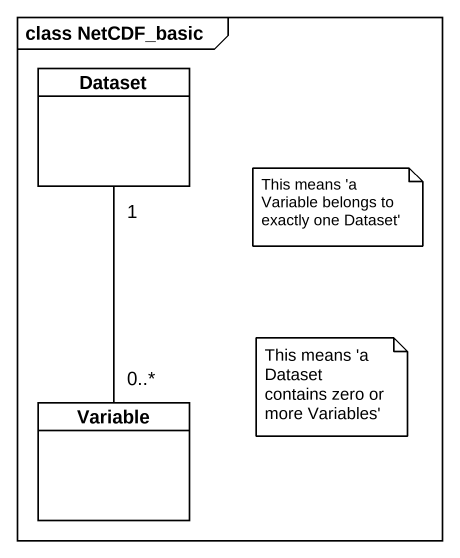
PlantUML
@startuml
mainframe class NetCDF_basic
hide circle
hide empty members
class Dataset
class Variable
Dataset "1" -- "0..*" Variable
note as N1
  This means 'a Variable belongs to exactly one Dataset'
end note
note as N2
  This means 'a Dataset contains zero or more Variables'
end note
@enduml
